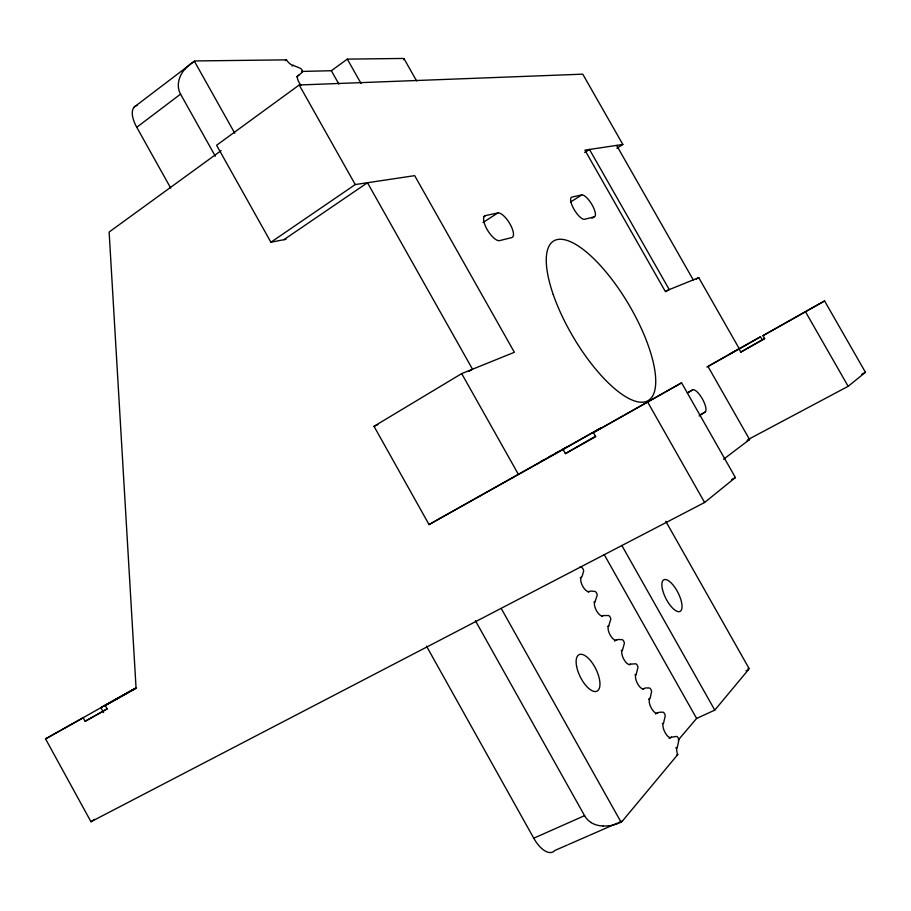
<?xml version="1.0" encoding="UTF-8"?>
<svg xmlns="http://www.w3.org/2000/svg" width="911" height="911" viewBox="0 0 911 911"><rect width="100%" height="100%" fill="white"/><g stroke="black" fill="none" stroke-linecap="round" stroke-linejoin="round"><path stroke-width="1.37" d="M677.328 747.305L678.843 740.29A2.46 0.991 64.8 0 0 678.16 737.887A2.46 0.991 64.8 0 0 676.668 736.441L671.612 737.136M663.595 722.924L665.189 716.057A2.448 0.991 64.4 0 0 664.518 713.666A2.448 0.991 64.4 0 0 663.026 712.197L659.222 712.254L655.396 713.962M636.197 674.242L637.928 667.661A2.437 0.991 63.7 0 0 637.29 665.303A2.437 0.991 63.7 0 0 635.764 663.812L630.492 664.119A8.153 3.348 63.6 0 1 623.933 659.484A8.153 3.348 63.6 0 1 622.429 650.067L621.245 650.648M622.498 649.976L624.331 643.496A2.426 0.991 63.4 0 0 623.693 641.173A2.426 0.991 63.4 0 0 622.167 639.659L617.943 639.488L614.356 641.059M616.701 639.898A8.131 3.348 63.2 0 1 610.211 635.104A8.131 3.348 63.2 0 1 608.753 625.8L610.746 619.378A2.426 0.991 63 0 0 610.108 617.066A2.426 0.991 63 0 0 608.582 615.54L603.162 615.574A8.119 3.348 62.9 0 1 596.5 610.757A8.119 3.348 62.9 0 1 595.111 601.556L597.172 595.27A2.414 0.991 62.6 0 0 596.546 592.981A2.414 0.991 62.6 0 0 595.008 591.444L590.875 591.045L588.233 592.002M580.307 577.938L582.129 576.31L583.609 571.197A2.414 0.991 62.3 0 0 583.006 568.931A2.414 0.991 62.3 0 0 581.457 567.371L579.897 567.052M609.277 825.833A46.871 43.329 82 0 0 621.04 822.132A25.941 11.422 65.8 0 0 622.555 820.868L677.727 754.615A8.267 3.325 65 0 1 677.249 747.441L676.053 747.977L677.249 747.441M678.194 740.108L696.608 718.437L714.782 710.125L748.364 669.779A20.702 7.447 63.6 0 0 749.081 668.503L665.793 521.308M185.127 68.929C179 75.419 175.88 86.01 180.56 94.129L215.326 156.225M103.581 712.504L100.87 707.562L136.32 687.737L45.55 738.878L90.963 821.733L704.613 502.485L735.405 477.558L681.587 382.836L593.391 432.611L595.714 436.711L565.401 453.61L563.112 449.544L600.645 428.102L561.449 450.023M747.863 439.66L848.152 386.31L865.45 372.303L824.58 300.937L762.962 335.669L764.716 338.733L740.825 352.079L739.094 349.027L706.89 367.053M134.281 106.986L194.407 61.265A25.531 11.012 53.4 0 1 196.4 60.935L286.43 59.853A8.119 3.211 54.3 0 0 293.194 65.353L300.379 68.302A2.426 0.957 54.6 0 1 302.088 70.147A2.426 0.957 54.6 0 1 302.475 72.037L298.831 75.226M723.528 459.281L749.571 439.535L707.995 366.473L739.231 348.662L698.76 277.661L665.189 291.247L584.908 150.144L622.839 144.462L582.767 74.167L299.207 84.985L216.602 145.27L270.909 242.235L286.031 239.286M170.687 188.042L136.752 127.278L180.56 94.129M285.382 60.627L286.43 59.853M292.146 66.116L293.194 65.353M296.667 76.775L298.762 75.237A8.108 3.223 54.7 0 0 301.12 85.349M221.122 150.645L109.126 232.043L136.069 688.272L105.243 705.501L107.168 709.02L85.156 721.296L83.231 717.811L45.55 738.878M301.53 71.445L331.353 70.716L347.307 59.124L402.468 58.463A20.384 7.265 55.9 0 1 404.017 58.68L416.612 80.954M270.909 242.235L355.256 184.557L414.676 175.652L514.373 352.284L461.683 373.612L374.011 426.302L429.058 524.588L567.61 446.572M283.89 239.695L367.475 182.724L472.513 369.228L468.903 371.392M90.963 821.733L94.516 819.388M699.101 415.974L705.125 412.057A12.731 4.134 60.7 0 0 702.335 398.824A12.731 4.134 60.7 0 0 692.554 389.931L687.862 392.539M483.468 216.898L485.472 215.6L497.827 212.946A14.246 5.159 57.9 0 1 510.023 224.038A14.246 5.159 57.9 0 1 511.766 237.577L499.627 240.618A14.474 5.329 57.8 0 1 487.066 229.39A14.474 5.329 57.8 0 1 485.472 215.6M584.725 152.536L589.497 149.461L669.255 289.607L665.577 291.771M483.035 222.478L497.827 212.946M616.906 148.265L622.839 144.462M642.881 689.069L645.728 687.919L649.384 687.999A2.448 0.991 64.1 0 1 650.898 689.479A2.448 0.991 64.1 0 1 651.559 691.836L650.272 697.758L648.621 699.261M570.468 202.083L581.742 194.943A12.674 4.099 58.4 0 1 592.127 204.929A12.674 4.099 58.4 0 1 594.2 216.864L591.934 218.276M687.429 392.983L692.554 389.931M696.323 279.096L698.76 277.661M565.401 453.61L595.578 436.141M740.825 352.079L764.568 338.38M593.391 432.611L681.587 382.836M762.962 335.669L824.58 300.937M85.156 721.296L107.339 708.656M739.094 349.027L760.48 336.819L762.143 339.735M429.058 524.588L440.013 518.359M105.243 705.501L135.75 688.226M729.21 354.322L760.48 336.819M540.496 461.729L544.197 459.668M549.128 456.912L552.818 454.84M555.289 453.462L558.978 451.4M440.059 518.336L563.112 449.544M700.411 414.642L705.125 412.057M861.681 374.319L865.45 372.303M747.077 440.867L749.571 439.535M731.624 479.539L735.405 477.558M593.938 602.148L595.111 601.545M601.875 616.235L603.048 615.642M607.591 626.381L608.764 625.789M629.194 664.757L630.378 664.187M634.921 674.937L636.117 674.368A8.188 3.337 64 0 0 637.666 683.888A8.188 3.337 64 0 0 644.066 688.511M745.961 670.895L748.364 669.779M662.331 723.607L663.527 723.049A8.233 3.325 64.7 0 0 665.189 732.774A8.233 3.325 64.7 0 0 671.498 737.227L669.107 738.32M676.52 755.151L677.727 754.615M426.473 646.093L533.755 838.211L584.566 815.652L585.887 817.702A19.723 18.197 83.5 0 0 591 822.428M567.302 845.032L554.822 850.487A25.417 12.048 66.4 0 1 533.755 838.211M568.35 844.577L588.335 835.831M589.394 835.376L617.157 823.225M618.239 822.758L622.555 820.868M374.011 426.302L377.894 424.651M594.2 216.864L584.589 219.278A12.856 4.213 58.3 0 1 573.941 209.166A12.856 4.213 58.3 0 1 571.96 197.038L581.742 194.943M609.277 825.81L603.105 826.106M805.552 311.847L848.152 386.31M616.61 145.396L693.248 279.893M647.755 402.218L704.613 502.485M347.307 59.124L361.029 83.425M621.826 545.45L714.782 710.125M331.353 70.716L338.846 84.017M604.221 554.605L696.608 718.437M299.207 84.985L355.256 184.557M461.683 373.612L518.518 474.585M194.407 61.265L234.776 133.257M501.335 608.662L621.051 822.155M475.394 620.687L584.566 815.652M136.752 127.278A25.018 11.638 52.7 0 1 137.242 105.391M403.675 59.716A37.078 14.325 65.6 0 1 404.029 58.703M657.776 712.846A8.21 3.337 64.3 0 1 651.422 708.314A8.21 3.337 64.3 0 1 649.805 698.703M589.394 591.41A8.097 3.348 62.5 0 1 582.812 586.445A8.097 3.348 62.5 0 1 581.469 577.335M185.115 68.917A46.028 42.02 29.9 0 1 194.419 61.288M603.105 825.981A27.785 25.656 83 0 1 590.932 822.553M749.07 668.48A37.613 14.69 57 0 1 748.056 668.367M553.239 294.572A92.774 32.192 59.4 0 0 647.983 400.715A92.774 32.192 59.4 0 0 601.659 266.946A92.774 32.192 59.4 0 0 553.239 294.572M662.445 589.269A17.787 6.73 62.8 0 0 679.64 611.577A17.787 6.73 62.8 0 0 673.764 585.887A17.787 6.73 62.8 0 0 662.445 589.269M576.595 666.283A20.349 8.746 63.8 0 0 596.659 691.312A20.349 8.746 63.8 0 0 590.897 661.101A20.349 8.746 63.8 0 0 576.595 666.283"/></g></svg>
